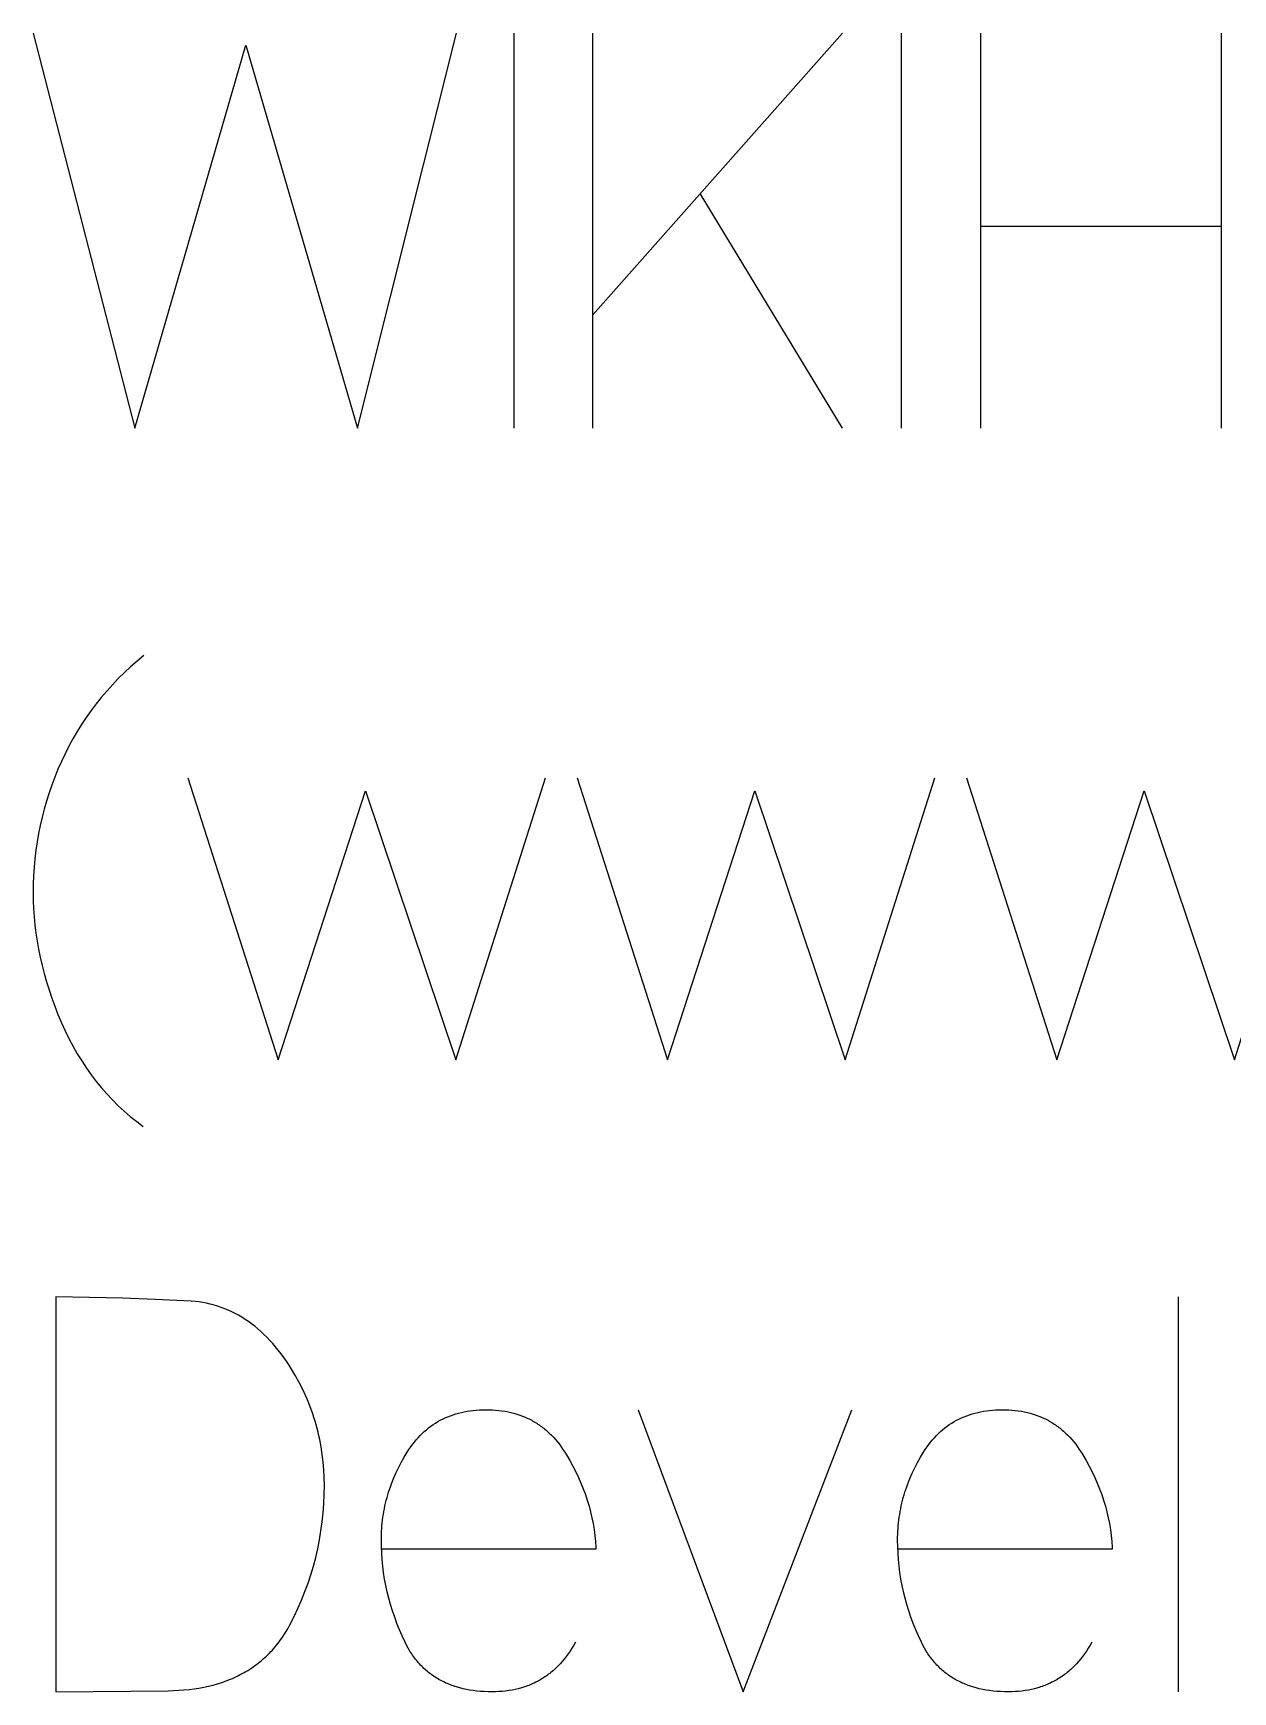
# Model space of a CAD drawing. Header units: millimetres. Extents: x -1220 to 1220, y -1270 to 3560.
# Drawn here: x -864.8 to -640.1, y 3248.2 to 3559 of the extents above; entities that cross this region are included whole.
import ezdxf

# ---------------------------------------------------------------- set-up
doc = ezdxf.new("R2010")
doc.units = ezdxf.units.MM
doc.layers.add('TC', color=220, linetype='Continuous', true_color=0xff00bb)

msp = doc.modelspace()

# ---------------------------------------------------------------- linework, layer by layer
at = {"layer": 'TC'}
for points in [[(-864.85, 3559.04), (-845.82, 3485.04), (-824.99, 3556.82), (-804.06, 3485.04), (-785.56, 3559.04)], [(-774.78, 3559.04), (-774.78, 3485.04)], [(-759.98, 3506.29), (-713.25, 3559.04)], [(-759.98, 3485.04), (-759.98, 3559.04)], [(-702.26, 3559.04), (-702.26, 3485.04)], [(-687.35, 3559.04), (-687.35, 3485.04)], [(-642.21, 3485.04), (-642.21, 3559.04)], [(-713.25, 3485.04), (-739.89, 3529.01)], [(-642.21, 3522.78), (-687.35, 3522.78)], [(-844.13, 3442.43), (-845.38, 3441.39), (-846.59, 3440.32), (-847.76, 3439.22), (-848.9, 3438.1), (-850, 3436.95), (-851.06, 3435.77), (-852.08, 3434.57), (-853.06, 3433.34), (-854.01, 3432.09), (-854.91, 3430.81), (-855.78, 3429.5), (-856.62, 3428.16), (-857.41, 3426.8), (-858.17, 3425.41), (-858.88, 3424), (-859.56, 3422.56), (-860.2, 3421.1), (-860.8, 3419.63), (-861.36, 3418.15), (-861.87, 3416.66), (-862.35, 3415.16), (-862.78, 3413.65), (-863.18, 3412.12), (-863.53, 3410.59), (-863.84, 3409.04), (-864.1, 3407.49), (-864.33, 3405.92), (-864.52, 3404.34), (-864.66, 3402.76), (-864.77, 3401.16), (-864.83, 3399.55), (-864.85, 3397.93), (-864.83, 3396.43), (-864.77, 3394.94), (-864.66, 3393.43), (-864.52, 3391.93), (-864.33, 3390.42), (-864.1, 3388.91), (-863.84, 3387.39), (-863.53, 3385.88), (-863.18, 3384.36), (-862.78, 3382.83), (-862.35, 3381.3), (-861.87, 3379.77), (-861.36, 3378.24), (-860.8, 3376.7), (-860.2, 3375.16), (-859.56, 3373.61), (-858.87, 3372.1), (-858.14, 3370.63), (-857.38, 3369.19), (-856.58, 3367.8), (-855.75, 3366.45), (-854.88, 3365.13), (-853.97, 3363.86), (-853.03, 3362.62), (-852.06, 3361.42), (-851.05, 3360.27), (-850, 3359.15), (-848.92, 3358.07), (-847.8, 3357.04), (-846.65, 3356.04), (-845.46, 3355.08), (-844.23, 3354.16)], [(-835.88, 3419.49), (-818.97, 3366.64), (-802.58, 3417.06), (-785.67, 3366.64), (-768.86, 3419.49)], [(-762.94, 3419.49), (-746.03, 3366.64), (-729.64, 3417.06), (-712.73, 3366.64), (-695.92, 3419.49)], [(-690, 3419.49), (-673.08, 3366.64), (-656.7, 3417.06), (-639.78, 3366.64), (-622.97, 3419.49)], [(-650.35, 3322.24), (-650.35, 3248.24)], [(-763.26, 3257.54), (-763.58, 3256.97), (-763.91, 3256.41), (-764.26, 3255.88), (-764.61, 3255.36), (-764.98, 3254.86), (-765.35, 3254.38), (-765.74, 3253.91), (-766.14, 3253.47), (-766.55, 3253.04), (-766.75, 3252.84), (-766.97, 3252.63), (-767.18, 3252.44), (-767.39, 3252.24), (-767.61, 3252.05), (-767.84, 3251.87), (-768.06, 3251.69), (-768.29, 3251.52), (-768.52, 3251.35), (-768.75, 3251.18), (-768.98, 3251.02), (-769.22, 3250.86), (-769.46, 3250.71), (-769.71, 3250.56), (-769.95, 3250.42), (-770.2, 3250.28), (-770.45, 3250.15), (-770.7, 3250.02), (-770.96, 3249.89), (-771.22, 3249.77), (-771.48, 3249.66), (-771.75, 3249.55), (-772.01, 3249.44), (-772.28, 3249.34), (-772.56, 3249.24), (-772.83, 3249.15), (-773.11, 3249.06), (-773.39, 3248.97), (-773.96, 3248.82), (-774.54, 3248.68), (-775.13, 3248.56), (-775.73, 3248.46), (-776.35, 3248.38), (-776.97, 3248.32), (-777.6, 3248.27), (-778.25, 3248.25), (-778.9, 3248.24), (-779.63, 3248.25), (-780.34, 3248.27), (-781.04, 3248.32), (-781.72, 3248.38), (-782.39, 3248.46), (-783.05, 3248.56), (-783.69, 3248.68), (-784.32, 3248.82), (-784.93, 3248.97), (-785.53, 3249.15), (-785.83, 3249.24), (-786.12, 3249.34), (-786.41, 3249.44), (-786.69, 3249.55), (-786.97, 3249.66), (-787.25, 3249.77), (-787.52, 3249.89), (-787.79, 3250.02), (-788.06, 3250.15), (-788.32, 3250.28), (-788.58, 3250.42), (-788.84, 3250.56), (-789.09, 3250.71), (-789.34, 3250.86), (-789.59, 3251.02), (-789.83, 3251.18), (-790.07, 3251.35), (-790.3, 3251.52), (-790.53, 3251.69), (-790.76, 3251.87), (-790.99, 3252.05), (-791.21, 3252.24), (-791.43, 3252.44), (-791.64, 3252.63), (-791.85, 3252.84), (-792.06, 3253.04), (-792.26, 3253.25), (-792.46, 3253.47), (-792.66, 3253.69), (-792.85, 3253.91), (-793.04, 3254.14), (-793.23, 3254.38), (-793.41, 3254.62), (-793.59, 3254.86), (-793.76, 3255.11), (-793.93, 3255.36), (-794.1, 3255.62), (-794.27, 3255.88), (-794.59, 3256.41), (-794.89, 3256.97), (-795.18, 3257.54), (-795.72, 3258.7), (-796.22, 3259.87), (-796.69, 3261.05), (-797.12, 3262.22), (-797.52, 3263.41), (-797.89, 3264.59), (-798.22, 3265.78), (-798.51, 3266.97), (-798.77, 3268.17), (-799, 3269.37), (-799.19, 3270.58), (-799.34, 3271.79), (-799.47, 3273.01), (-799.55, 3274.22), (-799.61, 3275.45), (-799.62, 3276.67), (-799.62, 3277.22), (-799.6, 3277.75), (-799.58, 3278.29), (-799.55, 3278.83), (-799.5, 3279.36), (-799.45, 3279.9), (-799.39, 3280.43), (-799.32, 3280.96), (-799.24, 3281.48), (-799.15, 3282.01), (-799.05, 3282.53), (-798.94, 3283.06), (-798.82, 3283.58), (-798.69, 3284.1), (-798.55, 3284.62), (-798.41, 3285.13), (-798.25, 3285.65), (-798.08, 3286.16), (-797.91, 3286.67), (-797.72, 3287.18), (-797.32, 3288.19), (-796.89, 3289.2), (-796.41, 3290.2), (-795.9, 3291.2), (-795.35, 3292.18), (-794.76, 3293.17), (-794.44, 3293.65), (-794.12, 3294.13), (-793.79, 3294.58), (-793.44, 3295.02), (-793.09, 3295.45), (-792.73, 3295.86), (-792.36, 3296.25), (-791.98, 3296.63), (-791.59, 3297), (-791.19, 3297.35), (-790.78, 3297.68), (-790.36, 3298), (-789.94, 3298.3), (-789.5, 3298.59), (-789.06, 3298.86), (-788.6, 3299.11), (-788.14, 3299.35), (-787.66, 3299.58), (-787.18, 3299.79), (-786.69, 3299.98), (-786.19, 3300.16), (-785.68, 3300.32), (-785.16, 3300.47), (-784.63, 3300.6), (-784.09, 3300.71), (-783.55, 3300.82), (-782.99, 3300.9), (-782.42, 3300.97), (-781.85, 3301.02), (-781.26, 3301.06), (-780.67, 3301.09), (-780.07, 3301.09), (-779.44, 3301.09), (-778.82, 3301.06), (-778.21, 3301.02), (-777.61, 3300.96), (-777.02, 3300.89), (-776.44, 3300.8), (-775.87, 3300.69), (-775.31, 3300.57), (-774.77, 3300.43), (-774.23, 3300.27), (-773.7, 3300.09), (-773.18, 3299.9), (-772.67, 3299.7), (-772.42, 3299.59), (-772.18, 3299.48), (-771.93, 3299.36), (-771.69, 3299.24), (-771.45, 3299.11), (-771.21, 3298.98), (-770.98, 3298.85), (-770.74, 3298.71), (-770.51, 3298.56), (-770.29, 3298.42), (-770.06, 3298.27), (-769.84, 3298.11), (-769.62, 3297.95), (-769.4, 3297.79), (-769.19, 3297.62), (-768.98, 3297.45), (-768.77, 3297.28), (-768.56, 3297.1), (-768.15, 3296.73), (-767.76, 3296.34), (-767.37, 3295.93), (-766.99, 3295.51), (-766.63, 3295.07), (-766.27, 3294.62), (-765.93, 3294.15), (-765.59, 3293.66), (-765.26, 3293.16), (-764.95, 3292.64), (-764.33, 3291.59), (-763.75, 3290.54), (-763.21, 3289.48), (-762.7, 3288.42), (-762.23, 3287.36), (-761.8, 3286.28), (-761.4, 3285.21), (-761.04, 3284.13), (-760.71, 3283.04), (-760.42, 3281.95), (-760.17, 3280.85), (-759.95, 3279.75), (-759.77, 3278.65), (-759.63, 3277.54), (-759.52, 3276.42), (-759.45, 3275.3), (-759.45, 3274.98), (-799.73, 3274.98)], [(-751.52, 3301.09), (-731.86, 3248.24), (-711.46, 3301.09)], [(-666.53, 3257.54), (-666.85, 3256.97), (-667.18, 3256.41), (-667.53, 3255.88), (-667.88, 3255.36), (-668.25, 3254.86), (-668.62, 3254.38), (-669.01, 3253.91), (-669.41, 3253.47), (-669.82, 3253.04), (-670.03, 3252.84), (-670.24, 3252.63), (-670.45, 3252.44), (-670.67, 3252.24), (-670.89, 3252.05), (-671.11, 3251.87), (-671.33, 3251.69), (-671.56, 3251.52), (-671.79, 3251.35), (-672.02, 3251.18), (-672.26, 3251.02), (-672.49, 3250.86), (-672.73, 3250.71), (-672.98, 3250.56), (-673.22, 3250.42), (-673.47, 3250.28), (-673.72, 3250.15), (-673.98, 3250.02), (-674.23, 3249.89), (-674.49, 3249.77), (-674.75, 3249.66), (-675.02, 3249.55), (-675.29, 3249.44), (-675.56, 3249.34), (-675.83, 3249.24), (-676.1, 3249.15), (-676.38, 3249.06), (-676.66, 3248.97), (-677.23, 3248.82), (-677.81, 3248.68), (-678.4, 3248.56), (-679, 3248.46), (-679.62, 3248.38), (-680.24, 3248.32), (-680.87, 3248.27), (-681.52, 3248.25), (-682.17, 3248.24), (-682.9, 3248.25), (-683.61, 3248.27), (-684.31, 3248.32), (-685, 3248.38), (-685.67, 3248.46), (-686.32, 3248.56), (-686.96, 3248.68), (-687.59, 3248.82), (-688.21, 3248.97), (-688.81, 3249.15), (-689.1, 3249.24), (-689.39, 3249.34), (-689.68, 3249.44), (-689.96, 3249.55), (-690.24, 3249.66), (-690.52, 3249.77), (-690.8, 3249.89), (-691.07, 3250.02), (-691.33, 3250.15), (-691.6, 3250.28), (-691.85, 3250.42), (-692.11, 3250.56), (-692.36, 3250.71), (-692.61, 3250.86), (-692.86, 3251.02), (-693.1, 3251.18), (-693.34, 3251.35), (-693.57, 3251.52), (-693.81, 3251.69), (-694.03, 3251.87), (-694.26, 3252.05), (-694.48, 3252.24), (-694.7, 3252.44), (-694.91, 3252.63), (-695.12, 3252.84), (-695.33, 3253.04), (-695.53, 3253.25), (-695.73, 3253.47), (-695.93, 3253.69), (-696.12, 3253.91), (-696.31, 3254.14), (-696.5, 3254.38), (-696.68, 3254.62), (-696.86, 3254.86), (-697.03, 3255.11), (-697.21, 3255.36), (-697.37, 3255.62), (-697.54, 3255.88), (-697.86, 3256.41), (-698.16, 3256.97), (-698.45, 3257.54), (-698.99, 3258.7), (-699.49, 3259.87), (-699.96, 3261.05), (-700.4, 3262.22), (-700.8, 3263.41), (-701.16, 3264.59), (-701.49, 3265.78), (-701.78, 3266.97), (-702.04, 3268.17), (-702.27, 3269.37), (-702.46, 3270.58), (-702.62, 3271.79), (-702.74, 3273.01), (-702.82, 3274.22), (-702.88, 3275.45), (-702.89, 3276.67), (-702.89, 3277.22), (-702.87, 3277.75), (-702.85, 3278.29), (-702.82, 3278.83), (-702.78, 3279.36), (-702.72, 3279.9), (-702.66, 3280.43), (-702.59, 3280.96), (-702.51, 3281.48), (-702.42, 3282.01), (-702.32, 3282.53), (-702.21, 3283.06), (-702.09, 3283.58), (-701.96, 3284.1), (-701.83, 3284.62), (-701.68, 3285.13), (-701.52, 3285.65), (-701.36, 3286.16), (-701.18, 3286.67), (-700.99, 3287.18), (-700.6, 3288.19), (-700.16, 3289.2), (-699.68, 3290.2), (-699.17, 3291.2), (-698.62, 3292.18), (-698.03, 3293.17), (-697.72, 3293.65), (-697.39, 3294.13), (-697.06, 3294.58), (-696.71, 3295.02), (-696.36, 3295.45), (-696, 3295.86), (-695.63, 3296.25), (-695.25, 3296.63), (-694.86, 3297), (-694.46, 3297.35), (-694.05, 3297.68), (-693.64, 3298), (-693.21, 3298.3), (-692.77, 3298.59), (-692.33, 3298.86), (-691.87, 3299.11), (-691.41, 3299.35), (-690.94, 3299.58), (-690.45, 3299.79), (-689.96, 3299.98), (-689.46, 3300.16), (-688.95, 3300.32), (-688.43, 3300.47), (-687.9, 3300.6), (-687.36, 3300.71), (-686.82, 3300.82), (-686.26, 3300.9), (-685.69, 3300.97), (-685.12, 3301.02), (-684.53, 3301.06), (-683.94, 3301.09), (-683.34, 3301.09), (-682.71, 3301.09), (-682.09, 3301.06), (-681.48, 3301.02), (-680.88, 3300.96), (-680.29, 3300.89), (-679.71, 3300.8), (-679.14, 3300.69), (-678.59, 3300.57), (-678.04, 3300.43), (-677.5, 3300.27), (-676.97, 3300.09), (-676.45, 3299.9), (-675.95, 3299.7), (-675.7, 3299.59), (-675.45, 3299.48), (-675.2, 3299.36), (-674.96, 3299.24), (-674.72, 3299.11), (-674.48, 3298.98), (-674.25, 3298.85), (-674.02, 3298.71), (-673.79, 3298.56), (-673.56, 3298.42), (-673.33, 3298.27), (-673.11, 3298.11), (-672.89, 3297.95), (-672.67, 3297.79), (-672.46, 3297.62), (-672.25, 3297.45), (-672.04, 3297.28), (-671.83, 3297.1), (-671.42, 3296.73), (-671.03, 3296.34), (-670.64, 3295.93), (-670.26, 3295.51), (-669.9, 3295.07), (-669.54, 3294.62), (-669.2, 3294.15), (-668.86, 3293.66), (-668.54, 3293.16), (-668.22, 3292.64), (-667.6, 3291.59), (-667.02, 3290.54), (-666.48, 3289.48), (-665.97, 3288.42), (-665.5, 3287.36), (-665.07, 3286.28), (-664.67, 3285.21), (-664.31, 3284.13), (-663.98, 3283.04), (-663.69, 3281.95), (-663.44, 3280.85), (-663.22, 3279.75), (-663.04, 3278.65), (-662.9, 3277.54), (-662.79, 3276.42), (-662.72, 3275.3), (-662.72, 3274.98), (-703, 3274.98)]]:
    msp.add_lwpolyline(points, dxfattribs=at)
msp.add_lwpolyline([(-860.62, 3322.24), (-860.62, 3248.24), (-839.58, 3248.45), (-838.57, 3248.47), (-837.57, 3248.52), (-836.6, 3248.59), (-835.64, 3248.69), (-834.7, 3248.81), (-833.79, 3248.95), (-832.89, 3249.11), (-832.01, 3249.3), (-831.15, 3249.51), (-830.31, 3249.75), (-829.49, 3250.01), (-828.69, 3250.29), (-827.91, 3250.59), (-827.53, 3250.75), (-827.15, 3250.92), (-826.77, 3251.09), (-826.4, 3251.27), (-826.04, 3251.46), (-825.68, 3251.65), (-825.33, 3251.84), (-824.98, 3252.04), (-824.63, 3252.25), (-824.29, 3252.47), (-823.96, 3252.69), (-823.63, 3252.91), (-823.3, 3253.14), (-822.98, 3253.38), (-822.67, 3253.62), (-822.36, 3253.87), (-822.05, 3254.12), (-821.75, 3254.39), (-821.45, 3254.65), (-821.16, 3254.92), (-820.88, 3255.2), (-820.59, 3255.48), (-820.32, 3255.77), (-820.04, 3256.07), (-819.78, 3256.37), (-819.52, 3256.68), (-819.26, 3256.99), (-819.01, 3257.31), (-818.76, 3257.63), (-818.52, 3257.96), (-818.28, 3258.3), (-818.04, 3258.64), (-817.59, 3259.34), (-817.16, 3260.07), (-816.75, 3260.82), (-815.97, 3262.34), (-815.24, 3263.88), (-814.56, 3265.44), (-813.93, 3267.01), (-813.35, 3268.59), (-812.82, 3270.19), (-812.34, 3271.8), (-811.91, 3273.42), (-811.53, 3275.06), (-811.21, 3276.72), (-810.93, 3278.38), (-810.7, 3280.06), (-810.53, 3281.76), (-810.4, 3283.47), (-810.32, 3285.19), (-810.3, 3286.93), (-810.32, 3288.4), (-810.4, 3289.86), (-810.52, 3291.3), (-810.68, 3292.73), (-810.9, 3294.14), (-811.02, 3294.84), (-811.16, 3295.54), (-811.31, 3296.23), (-811.47, 3296.92), (-811.65, 3297.61), (-811.83, 3298.29), (-812.03, 3298.97), (-812.24, 3299.65), (-812.46, 3300.32), (-812.69, 3300.99), (-812.94, 3301.65), (-813.2, 3302.31), (-813.47, 3302.97), (-813.75, 3303.62), (-814.35, 3304.91), (-814.99, 3306.19), (-815.69, 3307.46), (-816.43, 3308.71), (-816.91, 3309.46), (-817.4, 3310.19), (-817.9, 3310.9), (-818.4, 3311.59), (-818.92, 3312.25), (-819.44, 3312.89), (-819.97, 3313.51), (-820.51, 3314.1), (-821.06, 3314.68), (-821.61, 3315.22), (-822.18, 3315.75), (-822.75, 3316.25), (-823.33, 3316.73), (-823.92, 3317.19), (-824.52, 3317.62), (-825.13, 3318.03), (-825.74, 3318.42), (-826.37, 3318.79), (-827, 3319.13), (-827.64, 3319.45), (-828.29, 3319.75), (-828.95, 3320.02), (-829.61, 3320.27), (-830.29, 3320.5), (-830.97, 3320.7), (-831.66, 3320.89), (-832.36, 3321.05), (-833.07, 3321.18), (-833.79, 3321.29), (-834.51, 3321.39), (-835.25, 3321.45), (-841.97, 3321.78), (-848.07, 3322), (-854.28, 3322.15)], close=True, dxfattribs=at)

doc.saveas('drawing.dxf')
